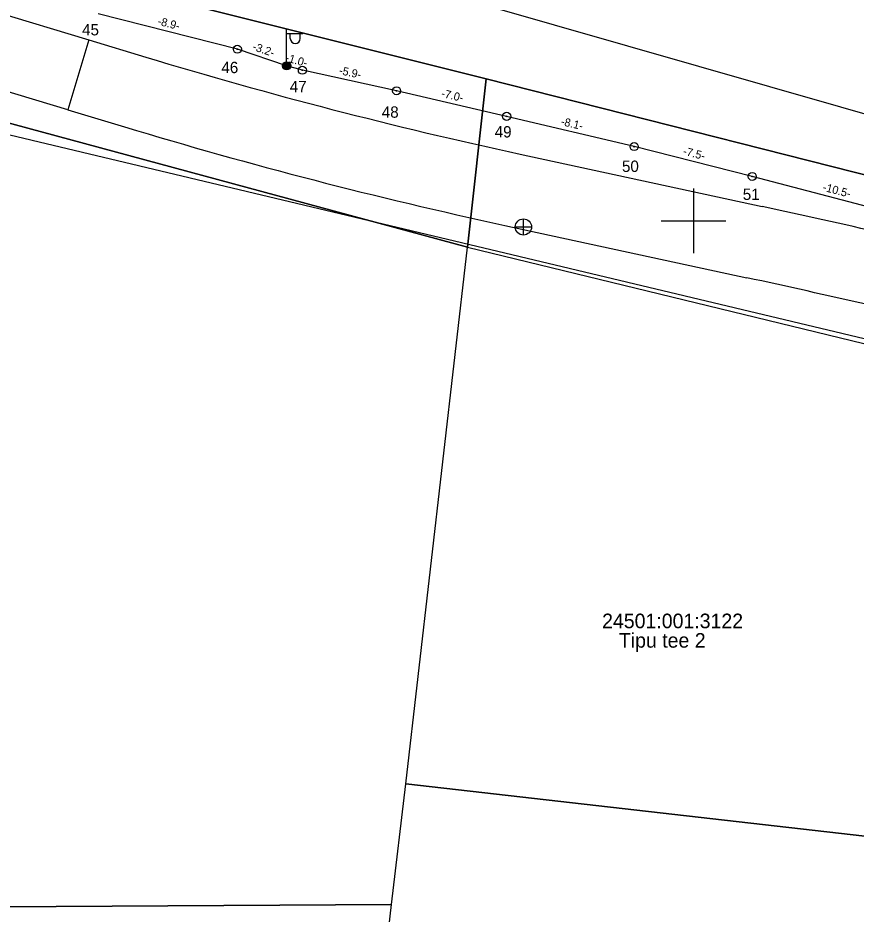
# Model space of a CAD drawing. Extents: x 553634 to 561168, y 6586277 to 6588142.
# Drawn here: x 553958.3 to 554010, y 6586557.2 to 6586612.5 of the extents above; entities that cross this region are included whole.
import ezdxf

# ---------------------------------------------------------------- set-up
doc = ezdxf.new("R2010")
doc.units = 0
for name, color, linetype in [('ABIJOONIS', 7, 'Continuous'), ('JOONSIDE', 7, 'Continuous'), ('KKAEV', 7, 'Continuous'), ('KOORDPUNKT', 7, 'Continuous'), ('MOOTPIIR', 7, 'Continuous'), ('MPKAABEL', 7, 'Continuous'), ('PIIR', 7, 'Continuous'), ('POST', 7, 'Continuous'), ('VORK', 7, 'Continuous')]:
    doc.layers.add(name, color=color, linetype=linetype)

msp = doc.modelspace()

# ---------------------------------------------------------------- linework, layer by layer
at = {"layer": 'ABIJOONIS'}
for p, q in [((553962.688, 6586611.158), (553961.386, 6586606.85)), ((553962.688, 6586611.158), (553961.386, 6586606.85)), ((553962.688, 6586611.158), (553966.19, 6586610.1)), ((553961.386, 6586606.85), (553964.889, 6586605.792)), ((553989.308, 6586604.118), (554004.237, 6586600.887)), ((553988.356, 6586599.72), (554003.285, 6586596.489))]:
    msp.add_line(p, q, dxfattribs=at)
for points in [[(553898.154, 6586630.65), (553962.688, 6586611.158)], [(553961.386, 6586606.85), (553896.853, 6586626.343)]]:
    msp.add_lwpolyline(points, dxfattribs=at)
for centre, radius, start, end in [((554052.284, 6586895.132), 297.75, 253.19316, 257.78943), ((554052.284, 6586895.132), 302.25, 253.19316, 257.78943), ((553876.858, 6586012.262), 602.25, 76.326316, 77.789425), ((553876.858, 6586012.262), 597.75, 76.326316, 77.789425)]:
    msp.add_arc(centre, radius, start, end, dxfattribs=at)
at = {"layer": 'KKAEV'}
for p, q in [((553989.506, 6586599.122), (553989.506, 6586600.122)), ((553989.006, 6586599.622), (553990.006, 6586599.622))]:
    msp.add_line(p, q, dxfattribs=at)
msp.add_circle((553989.506, 6586599.622), 0.5, dxfattribs=at)
at = {"layer": 'KOORDPUNKT'}
for centre, radius in [((553971.852, 6586610.589), 0.25), ((553971.852, 6586610.589), 0.025), ((553971.852, 6586610.589), 0.0221), ((553971.852, 6586610.589), 0.0191), ((553971.852, 6586610.589), 0.0161), ((553971.852, 6586610.589), 0.0132), ((553971.852, 6586610.589), 0.0102), ((553971.852, 6586610.589), 0.00726), ((553971.852, 6586610.589), 0.0043), ((553975.863, 6586609.291), 0.25), ((553975.863, 6586609.291), 0.025), ((553975.863, 6586609.291), 0.0221), ((553975.863, 6586609.291), 0.0191), ((553975.863, 6586609.291), 0.0161), ((553975.863, 6586609.291), 0.0132), ((553975.863, 6586609.291), 0.0102), ((553975.863, 6586609.291), 0.00726), ((553975.863, 6586609.291), 0.0043), ((553981.676, 6586608.024), 0.25), ((553981.676, 6586608.024), 0.025), ((553981.676, 6586608.024), 0.0221), ((553981.676, 6586608.024), 0.0191), ((553981.676, 6586608.024), 0.0161), ((553981.676, 6586608.024), 0.0132), ((553981.676, 6586608.024), 0.0102), ((553981.676, 6586608.024), 0.00726), ((553981.676, 6586608.024), 0.0043), ((553988.469, 6586606.445), 0.25), ((553988.469, 6586606.445), 0.025), ((553988.469, 6586606.445), 0.0221), ((553988.469, 6586606.445), 0.0191), ((553988.469, 6586606.445), 0.0161), ((553988.469, 6586606.445), 0.0132), ((553988.469, 6586606.445), 0.0102), ((553988.469, 6586606.445), 0.00726), ((553988.469, 6586606.445), 0.0043), ((553996.342, 6586604.58), 0.25), ((553996.342, 6586604.58), 0.025), ((553996.342, 6586604.58), 0.0221), ((553996.342, 6586604.58), 0.0191), ((553996.342, 6586604.58), 0.0161), ((553996.342, 6586604.58), 0.0132), ((553996.342, 6586604.58), 0.0102), ((553996.342, 6586604.58), 0.00726), ((553996.342, 6586604.58), 0.0043), ((554003.629, 6586602.738), 0.25), ((554003.629, 6586602.738), 0.025), ((554003.629, 6586602.738), 0.0221), ((554003.629, 6586602.738), 0.0191), ((554003.629, 6586602.738), 0.0161), ((554003.629, 6586602.738), 0.0132), ((554003.629, 6586602.738), 0.0102), ((554003.629, 6586602.738), 0.00726), ((554003.629, 6586602.738), 0.0043)]:
    msp.add_circle(centre, radius, dxfattribs=at)
at = {"layer": 'MOOTPIIR'}
msp.add_lwpolyline([(554176.822, 6586568.457), (554022.379, 6586603.216), (553894.276, 6586639.895), (553770.633, 6586681.218), (553726.711, 6586674.688), (553724.503, 6586655.061), (553728.217, 6586648.71), (553739.085, 6586651.833), (553736.784, 6586665.214), (553767.373, 6586669.292), (553900.226, 6586619.046), (554027.795, 6586588.633), (554016.075, 6586499.66), (554040.586, 6586497.041), (554052.96, 6586584.654), (554175.742, 6586553.901)], close=True, dxfattribs=at)
at = {"layer": 'MPKAABEL'}
msp.add_lwpolyline([(554052.799, 6586590.603), (554051.085, 6586591.223), (554045.698, 6586592.583), (554041.235, 6586593.686), (554038.199, 6586594.353), (554029.729, 6586596.566), (554023.215, 6586598.49), (554019.081, 6586599.432), (554015.475, 6586599.786), (554013.825, 6586600.065), (554003.629, 6586602.738), (553996.342, 6586604.58), (553988.469, 6586606.445), (553981.676, 6586608.024), (553975.863, 6586609.291), (553974.891, 6586609.565), (553971.852, 6586610.589), (553963.26, 6586612.774)], dxfattribs=at)
msp.add_lwpolyline([(554052.799, 6586590.603), (554051.085, 6586591.223), (554045.698, 6586592.583), (554041.235, 6586593.686), (554038.199, 6586594.353), (554029.729, 6586596.566), (554023.215, 6586598.49), (554019.081, 6586599.432), (554015.475, 6586599.786), (554013.825, 6586600.065), (554003.629, 6586602.738), (553996.342, 6586604.58), (553988.469, 6586606.445), (553981.676, 6586608.024), (553975.863, 6586609.291), (553974.891, 6586609.565), (553971.852, 6586610.589), (553963.26, 6586612.774)], dxfattribs=at)
at = {"layer": 'PIIR'}
for points in [[(553877.39, 6586727.07), (553849.71, 6586649.06), (553916.87, 6586626.36), (553987.21, 6586608.76), (554017.05, 6586601.19), (554166.01, 6586563.8), (554131.59, 6586771.41), (554010.14, 6586740.36), (553994.28, 6586766.24)], [(553765.65, 6586669.02), (553901.09, 6586621.34), (553922.56, 6586615.56), (553986.05, 6586598.38), (553987.21, 6586608.76), (553916.87, 6586626.36), (553849.71, 6586649.06), (553774.15, 6586674.6), (553755.56, 6586674), (553730.58, 6586670.92), (553721.57, 6586675.48), (553729.75, 6586657.12), (553734.57, 6586663.54)], [(553921.85, 6586612.93), (553918.82, 6586610.58), (553914.56, 6586594.29), (553919.26, 6586557.45), (553981.37, 6586557.81), (553982.24, 6586565.25), (553986.05, 6586598.38), (553922.56, 6586615.56)], [(553986.05, 6586598.38), (554034.98, 6586586.48), (554046.75, 6586583.62), (554103.56, 6586569.79), (554188.98, 6586549.04), (554209.75, 6586557.47), (554166.01, 6586563.8), (554017.05, 6586601.19), (553987.21, 6586608.76)], [(554034.98, 6586586.48), (554031.88, 6586559.6), (553982.24, 6586565.25), (553986.05, 6586598.38)], [(553981.37, 6586557.81), (553982.24, 6586565.25), (554031.88, 6586559.6), (554028.46, 6586529.75), (553978.81, 6586535.44)], [(553926.08, 6586503.94), (553975.15, 6586503.4), (553975.39, 6586505.65), (553978.81, 6586535.44), (553981.37, 6586557.81), (553919.26, 6586557.45)]]:
    msp.add_lwpolyline(points, close=True, dxfattribs=at)
at = {"layer": 'POST'}
for p, q in [((553974.891, 6586609.815), (553974.891, 6586611.815)), ((553974.891, 6586611.565), (553975.891, 6586611.565)), ((553975.118, 6586611.244), (553975.118, 6586611.565)), ((553975.73, 6586611.244), (553975.73, 6586611.565)), ((553974.891, 6586609.565), (553974.891, 6586609.565))]:
    msp.add_line(p, q, dxfattribs=at)
for radius in [0.25, 0.225, 0.2, 0.175, 0.15, 0.125, 0.1, 0.075, 0.05, 0.025]:
    msp.add_circle((553974.891, 6586609.565), radius, dxfattribs=at)
msp.add_arc((553975.424, 6586611.244), 0.306, 180, 0, dxfattribs=at)
at = {"layer": 'VORK'}
for p, q in [((554000, 6586602), (554000, 6586598)), ((553998, 6586600), (554002, 6586600))]:
    msp.add_line(p, q, dxfattribs=at)

# ---------------------------------------------------------------- texts
at = {"layer": 'JOONSIDE'}
for s, rotation, p in [('-8.9-', 345.7318, (553966.891, 6586612.109)), ('-3.2-', 341.3701, (553972.741, 6586610.553)), ('-1.0-', 344.2845, (553974.771, 6586609.858)), ('-5.9-', 347.7041, (553978.09, 6586609.061)), ('-7.0-', 346.9142, (553984.399, 6586607.648)), ('-8.1-', 346.6731, (553991.782, 6586605.917)), ('-7.5-', 345.814, (553999.32, 6586604.085)), ('-10.5-', 345.3098, (554007.944, 6586601.865))]:
    msp.add_text(s, height=0.5, rotation=rotation, dxfattribs=at).set_placement(p)
at = {"layer": 'KOORDPUNKT'}
for s, p in [('45', (553962.267, 6586611.443)), ('46', (553970.864, 6586609.114)), ('47', (553975.083, 6586607.938)), ('48', (553980.763, 6586606.36)), ('49', (553987.733, 6586605.143)), ('50', (553995.589, 6586603.016)), ('51', (554003.046, 6586601.288))]:
    msp.add_text(s, height=0.7, dxfattribs=at).set_placement(p)
at = {"layer": 'PIIR'}
for s, p in [('24501:001:3122', (553994.363, 6586574.86)), ('Tipu tee 2', (553995.398, 6586573.66))]:
    msp.add_text(s, height=0.9, dxfattribs=at).set_placement(p)

doc.saveas('drawing.dxf')
